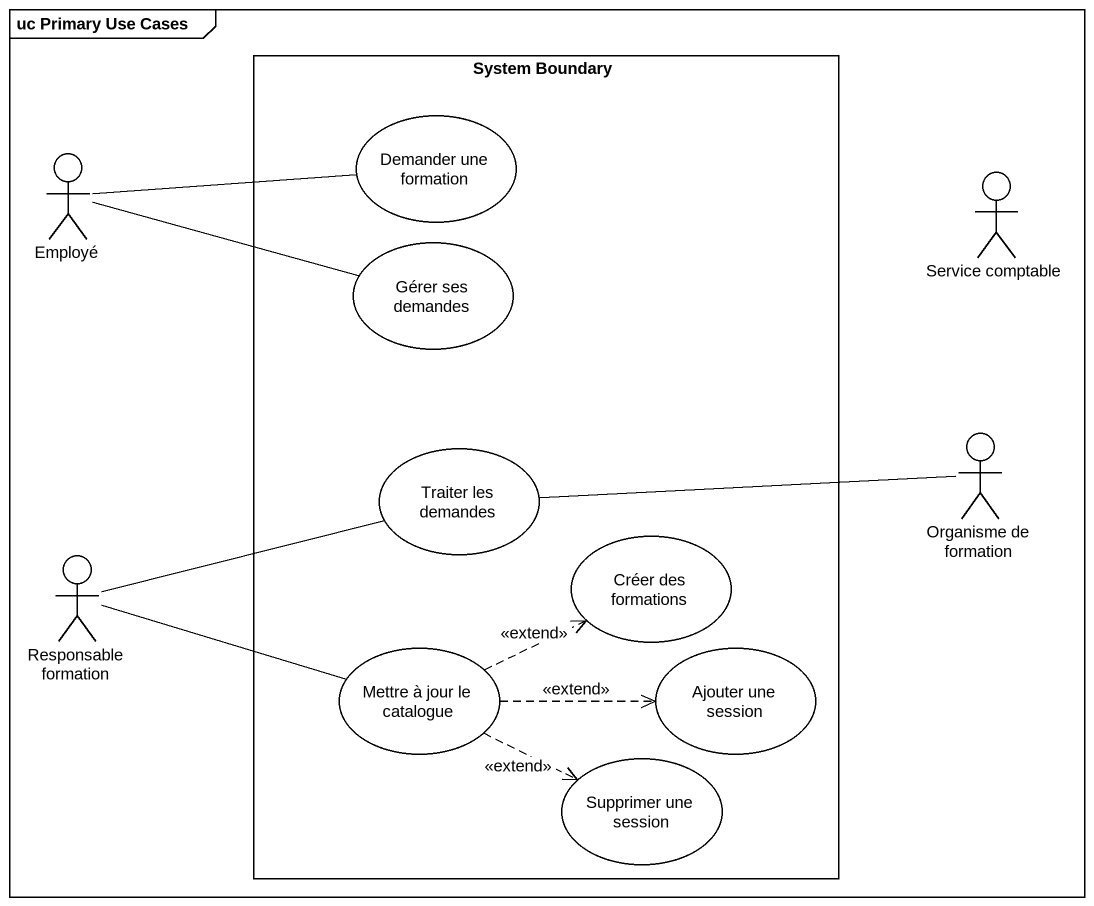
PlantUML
@startuml
mainframe uc Primary Use Cases
rectangle "System Boundary" as System_Boundary {
  usecase "Demander une formation" as Demander_une_formation
  usecase "Gérer ses demandes" as Gérer_ses_demandes
  usecase "Traiter les demandes" as Traiter_les_demandes
  usecase "Créer des formations" as Créer_des_formations
  usecase "Mettre à jour le catalogue" as Mettre_à_jour_le_catalogue
  usecase "Ajouter une session" as Ajouter_une_session
  usecase "Supprimer une session" as Supprimer_une_session
}
actor Employé
actor "Service comptable" as Service_comptable
actor "Organisme de formation" as Organisme_de_formation
actor "Responsable formation" as Responsable_formation
Employé -right- Demander_une_formation
Employé -right- Gérer_ses_demandes
Traiter_les_demandes -right- Organisme_de_formation
Responsable_formation -right- Traiter_les_demandes
Responsable_formation -right- Mettre_à_jour_le_catalogue
Mettre_à_jour_le_catalogue .right.> Créer_des_formations : <<extend>>
Mettre_à_jour_le_catalogue .right.> Ajouter_une_session : <<extend>>
Mettre_à_jour_le_catalogue .right.> Supprimer_une_session : <<extend>>
@enduml
